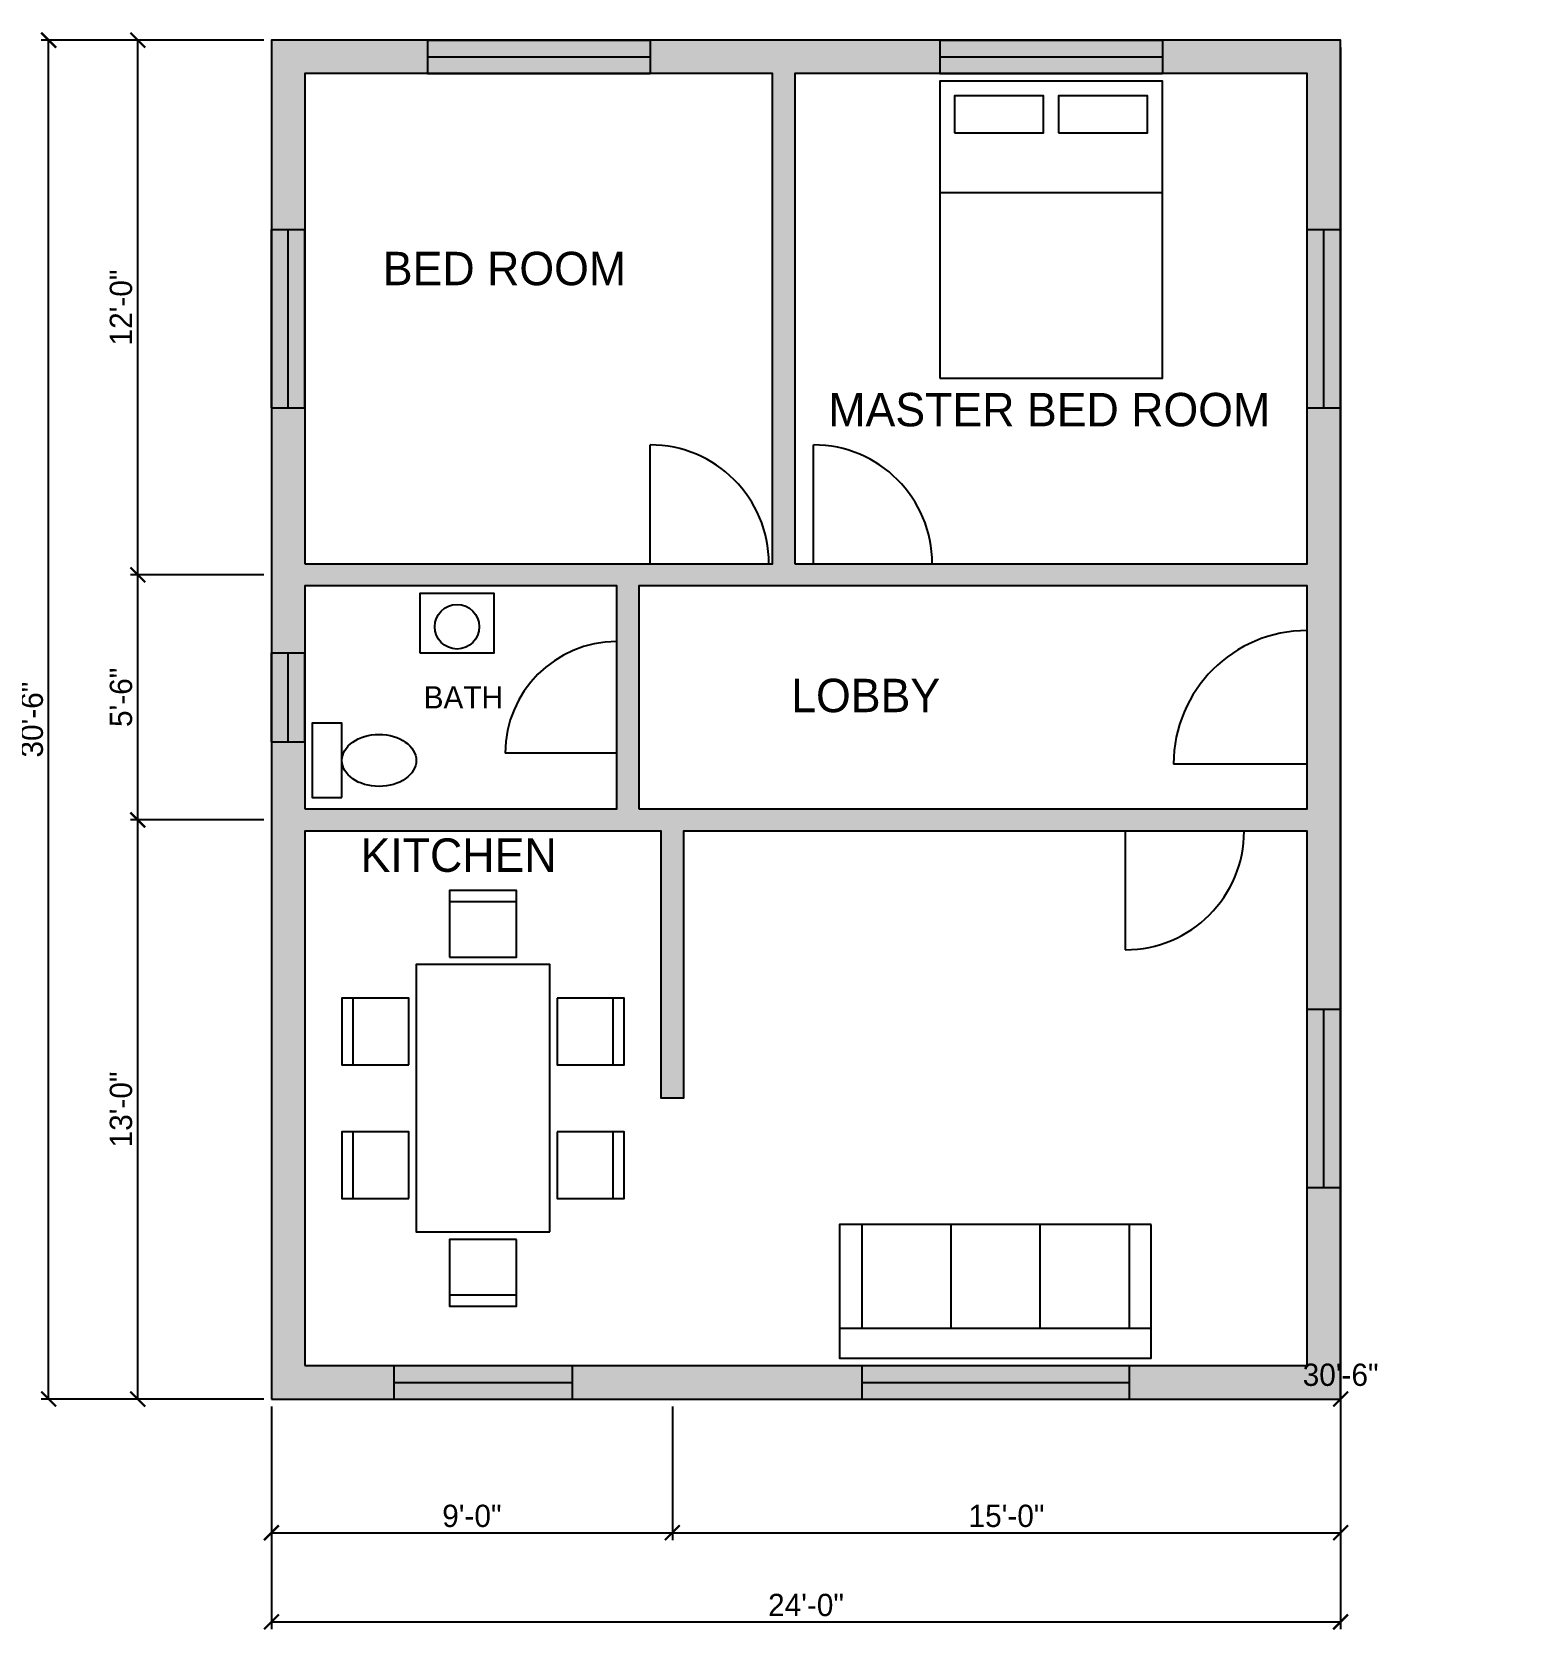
# Model space of a CAD drawing. Header units: inches. Extents: x 416 to 818, y 178 to 608.
import ezdxf

# ---------------------------------------------------------------- set-up
doc = ezdxf.new("R2010")
doc.units = ezdxf.units.IN
doc.header["$MEASUREMENT"] = 0
for name, color, linetype in [('A-ANNO', 7, 'Continuous'), ('A-DIMS', 1, 'Continuous'), ('A-DOOR', 2, 'Continuous'), ('A-FURN', 8, 'Continuous'), ('A-GLAZ', 4, 'Continuous'), ('A-WALL', 7, 'Continuous')]:
    doc.layers.add(name, color=color, linetype=linetype)
doc.dimstyles.new('ARCH-IN', dxfattribs={"dimtxt": 6, "dimasz": 4, "dimexe": 2, "dimexo": 2, "dimgap": 1.5, "dimtad": 1, "dimblk": 'ARCHTICK', "dimcen": 2.5, "dimazin": 3, "dimtfac": 1, "dimtmove": 0, "dimatfit": 3})

# ---------------------------------------------------------------- blocks, each defined once
blk = doc.blocks.new('SOFA-3')
for p, q in [((-42, 10), (42, 10)), ((-36, -18), (-36, 10)), ((-12, -18), (-12, 10)), ((12, -18), (12, 10)), ((36, -18), (36, 10))]:
    blk.add_line(p, q)
blk.add_lwpolyline([(-42, -18), (42, -18), (42, 18), (-42, 18)], close=True)
blk = doc.blocks.new('CHAIR')
blk.add_line((-9, 6), (9, 6))
blk.add_lwpolyline([(-9, -9), (9, -9), (9, 9), (-9, 9)], close=True)
blk = doc.blocks.new('DINING-6')
blk.add_lwpolyline([(-36, -18), (36, -18), (36, 18), (-36, 18)], close=True)
for p in [(-18, 29), (18, 29)]:
    blk.add_blockref('CHAIR', p)
for p, rotation in [((-47, 0), 90), ((47, 0), 270), ((-18, -29), 180), ((18, -29), 180)]:
    blk.add_blockref('CHAIR', p, dxfattribs=dict(rotation=rotation))
blk = doc.blocks.new('BED-DOUBLE')
blk.add_line((-30, 10), (30, 10))
for points in [[(-30, -40), (30, -40), (30, 40), (-30, 40)], [(-26, 26), (-2, 26), (-2, 36), (-26, 36)], [(2, 26), (26, 26), (26, 36), (2, 36)]]:
    blk.add_lwpolyline(points, close=True)
blk = doc.blocks.new('WC')
blk.add_lwpolyline([(-10, 6), (10, 6), (10, 14), (-10, 14)], close=True)
blk.add_ellipse((0, -4), major_axis=(0, 10), ratio=0.7)
blk = doc.blocks.new('BASIN')
blk.add_lwpolyline([(-10, -8), (10, -8), (10, 8), (-10, 8)], close=True)
blk.add_circle((0, -1), 6)
blk = doc.blocks.new('ROOMTAG')
blk.add_attdef('NAME', (0, 0), '', height=9)
blk = doc.blocks.new('_ARCHTICK')
at = {"color": 0, "linetype": 'ByBlock', "const_width": 0.15}
blk.add_lwpolyline([(-0.5, -0.5), (0.5, 0.5)], dxfattribs=at)

msp = doc.modelspace()

# ---------------------------------------------------------------- hatches: boundary and pattern name
at = {"layer": 'A-WALL'}
h = msp.add_hatch(color=7, dxfattribs=at)
h.paths.add_polyline_path([(480, 240), (768, 240), (768, 606), (480, 606)])
h.paths.add_polyline_path([(489, 249), (759, 249), (759, 393), (591, 393), (591, 321), (585, 321), (585, 393), (489, 393)], flags=16)
h.paths.add_polyline_path([(489, 399), (573, 399), (573, 459), (489, 459)], flags=16)
h.paths.add_polyline_path([(579, 399), (759, 399), (759, 459), (579, 459)], flags=16)
h.paths.add_polyline_path([(489, 465), (615, 465), (615, 597), (489, 597)], flags=16)
h.paths.add_polyline_path([(621, 465), (759, 465), (759, 597), (621, 597)], flags=16)

# ---------------------------------------------------------------- linework, layer by layer
at = {"layer": 'A-DOOR'}
for p, q in [((582, 465), (582, 497)), ((626, 465), (626, 497)), ((573, 414), (543, 414)), ((759, 411), (723, 411)), ((710, 393), (710, 361))]:
    msp.add_line(p, q, dxfattribs=at)
for centre, radius, start, end in [((582, 465), 32, 0, 90), ((626, 465), 32, 0, 90), ((573, 414), 30, 90, 180), ((759, 411), 36, 90, 180), ((710, 393), 32, 270, 0)]:
    msp.add_arc(centre, radius, start, end, dxfattribs=at)
at = {"layer": 'A-GLAZ'}
for p, q in [((522, 606), (582, 606)), ((522, 606), (522, 597)), ((582, 606), (582, 597)), ((660, 606), (720, 606)), ((660, 606), (660, 597)), ((720, 606), (720, 597)), ((522, 601.5), (582, 601.5)), ((660, 601.5), (720, 601.5)), ((522, 597), (582, 597)), ((660, 597), (720, 597)), ((480, 507), (480, 555)), ((480, 555), (489, 555)), ((484.5, 507), (484.5, 555)), ((489, 507), (489, 555)), ((759, 507), (759, 555)), ((759, 555), (768, 555)), ((763.5, 507), (763.5, 555)), ((768, 507), (768, 555)), ((480, 507), (489, 507)), ((759, 507), (768, 507)), ((480, 417), (480, 441)), ((480, 441), (489, 441)), ((484.5, 417), (484.5, 441)), ((489, 417), (489, 441)), ((480, 417), (489, 417)), ((759, 297), (759, 345)), ((759, 345), (768, 345)), ((763.5, 297), (763.5, 345)), ((768, 297), (768, 345)), ((759, 297), (768, 297)), ((513, 249), (561, 249)), ((513, 249), (513, 240)), ((561, 249), (561, 240)), ((639, 249), (711, 249)), ((639, 249), (639, 240)), ((711, 249), (711, 240)), ((513, 244.5), (561, 244.5)), ((639, 244.5), (711, 244.5)), ((513, 240), (561, 240)), ((639, 240), (711, 240))]:
    msp.add_line(p, q, dxfattribs=at)
at = {"layer": 'A-WALL'}
for points in [[(480, 240), (768, 240), (768, 606), (480, 606)], [(489, 465), (615, 465), (615, 597), (489, 597)], [(621, 465), (759, 465), (759, 597), (621, 597)], [(489, 399), (573, 399), (573, 459), (489, 459)], [(579, 399), (759, 399), (759, 459), (579, 459)], [(489, 249), (759, 249), (759, 393), (591, 393), (591, 321), (585, 321), (585, 393), (489, 393)]]:
    msp.add_lwpolyline(points, close=True, dxfattribs=at)

# ---------------------------------------------------------------- block references
at = {"layer": 'A-ANNO'}
msp.add_blockref('ROOMTAG', (504, 382), dxfattribs=at).add_auto_attribs({'NAME': 'KITCHEN'})
at = {"layer": 'A-FURN'}
for name, p in [('BED-DOUBLE', (690, 555)), ('BASIN', (530, 449))]:
    msp.add_blockref(name, p, dxfattribs=at)
for name, p, rotation in [('WC', (505, 412), 90), ('DINING-6', (537, 321), 90), ('SOFA-3', (675, 269), 180)]:
    msp.add_blockref(name, p, dxfattribs=dict(at, rotation=rotation))

# ---------------------------------------------------------------- texts
at = {"layer": 'A-ANNO'}
for s, height, p in [('BED ROOM', 9, (510, 540)), ('MASTER BED ROOM', 9, (630, 502)), ('BATH', 6, (521, 426)), ('LOBBY', 9, (620, 425))]:
    msp.add_text(s, height=height, dxfattribs=at).set_placement(p)

# ---------------------------------------------------------------- dimensions: what is measured, and where the dimension line sits
at = {"layer": 'A-DIMS'}
for p1, p2, distance, text in [((480, 240), (480, 606), 60, '30\'-6"'), ((480, 462), (480, 606), 36, '12\'-0"'), ((480, 396), (480, 462), 36, '5\'-6"'), ((480, 240), (480, 396), 36, '13\'-0"')]:
    msp.add_aligned_dim(p1=p1, p2=p2, distance=distance, text=text, dimstyle='ARCH-IN', dxfattribs=at).render()
for base, p1, p2, text in [((816, 240), (768, 240), (768, 606), '30\'-6"'), ((480, 204), (480, 240), (588, 240), '9\'-0"'), ((480, 180), (480, 240), (768, 240), '24\'-0"'), ((588, 204), (588, 240), (768, 240), '15\'-0"')]:
    msp.add_linear_dim(base=base, p1=p1, p2=p2, text=text, dimstyle='ARCH-IN', dxfattribs=at).render()

doc.saveas('drawing.dxf')
